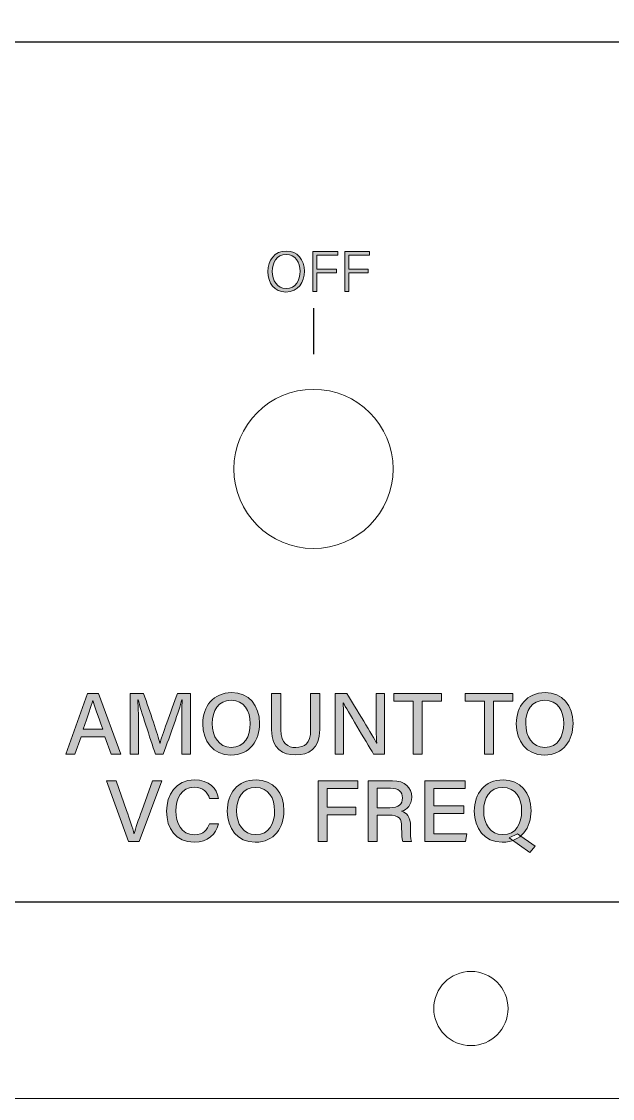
# Model space of a CAD drawing. Header units: millimetres. Extents: x 0 to 175, y 279 to 475.
# Drawn here: x 64.02 to 90.29, y 279.4 to 327.3 of the extents above; entities that cross this region are included whole.
import ezdxf

# ---------------------------------------------------------------- set-up
doc = ezdxf.new("R2010")
doc.units = ezdxf.units.MM
doc.header["$MEASUREMENT"] = 0
for name, color, linetype, lineweight in [('holes', 7, 'Continuous', 0), ('LINES', 7, 'Continuous', 0), ('new text', 7, 'Continuous', 0), ('outline', 7, 'Continuous', 0)]:
    doc.layers.add(name, color=color, linetype=linetype, lineweight=lineweight)

# ---------------------------------------------------------------- blocks, each defined once
blk = doc.blocks.new('Block_22')
at = {"layer": 'new text', "transparency": 33554687}
h = blk.add_hatch(color=7, dxfattribs=at)
h.dxf.hatch_style = 2
edge = h.paths.add_edge_path()
edge.add_spline(control_points=[(75.169, 316.191), (75.169, 315.794), (75.381, 315.431), (75.787, 315.431), (76.224, 315.431), (76.404, 315.79), (76.404, 316.192), (76.404, 316.591), (76.201, 316.935), (75.79, 316.935), (75.358, 316.935), (75.169, 316.581), (75.169, 316.191)], knot_values=[0, 0, 0, 0, 1, 1, 1, 2, 2, 2, 3, 3, 3, 4, 4, 4, 4], degree=3, periodic=0)
edge = h.paths.add_edge_path()
edge.add_spline(control_points=[(76.596, 316.195), (76.596, 315.709), (76.33, 315.271), (75.778, 315.271), (75.268, 315.271), (74.977, 315.674), (74.977, 316.183), (74.977, 316.687), (75.266, 317.095), (75.797, 317.095), (76.289, 317.095), (76.596, 316.716), (76.596, 316.195)], knot_values=[0, 0, 0, 0, 1, 1, 1, 2, 2, 2, 3, 3, 3, 4, 4, 4, 4], degree=3, periodic=0)
h = blk.add_hatch(color=7, dxfattribs=at)
h.dxf.hatch_style = 2
edge = h.paths.add_edge_path()
edge.add_spline(control_points=[(76.976, 317.07), (76.976, 317.07), (78.08, 317.07), (78.08, 317.07), (78.08, 317.07), (78.08, 316.91), (78.08, 316.91), (78.08, 316.91), (77.155, 316.91), (77.155, 316.91), (77.155, 316.91), (77.155, 316.283), (77.155, 316.283), (77.155, 316.283), (78.022, 316.283), (78.022, 316.283), (78.022, 316.283), (78.022, 316.122), (78.022, 316.122), (78.022, 316.122), (77.155, 316.122), (77.155, 316.122), (77.155, 316.122), (77.155, 315.296), (77.155, 315.296), (77.155, 315.296), (76.976, 315.296), (76.976, 315.296), (76.976, 315.296), (76.976, 317.07), (76.976, 317.07)], knot_values=[0, 0, 0, 0, 1, 1, 1, 2, 2, 2, 3, 3, 3, 4, 4, 4, 5, 5, 5, 6, 6, 6, 7, 7, 7, 8, 8, 8, 9, 9, 9, 10, 10, 10, 10], degree=3, periodic=0)
h = blk.add_hatch(color=7, dxfattribs=at)
h.dxf.hatch_style = 2
edge = h.paths.add_edge_path()
edge.add_spline(control_points=[(78.389, 317.07), (78.389, 317.07), (79.492, 317.07), (79.492, 317.07), (79.492, 317.07), (79.492, 316.91), (79.492, 316.91), (79.492, 316.91), (78.568, 316.91), (78.568, 316.91), (78.568, 316.91), (78.568, 316.283), (78.568, 316.283), (78.568, 316.283), (79.435, 316.283), (79.435, 316.283), (79.435, 316.283), (79.435, 316.122), (79.435, 316.122), (79.435, 316.122), (78.568, 316.122), (78.568, 316.122), (78.568, 316.122), (78.568, 315.296), (78.568, 315.296), (78.568, 315.296), (78.389, 315.296), (78.389, 315.296), (78.389, 315.296), (78.389, 317.07), (78.389, 317.07)], knot_values=[0, 0, 0, 0, 1, 1, 1, 2, 2, 2, 3, 3, 3, 4, 4, 4, 5, 5, 5, 6, 6, 6, 7, 7, 7, 8, 8, 8, 9, 9, 9, 10, 10, 10, 10], degree=3, periodic=0)
at = {"layer": 'new text'}
for points, knots in [([(76.596, 316.195), (76.596, 315.709), (76.33, 315.271), (75.778, 315.271), (75.268, 315.271), (74.977, 315.674), (74.977, 316.183), (74.977, 316.687), (75.266, 317.095), (75.797, 317.095), (76.289, 317.095), (76.596, 316.716), (76.596, 316.195)], [0, 0, 0, 0, 1, 1, 1, 2, 2, 2, 3, 3, 3, 4, 4, 4, 4]), ([(75.169, 316.191), (75.169, 315.794), (75.381, 315.431), (75.787, 315.431), (76.224, 315.431), (76.404, 315.79), (76.404, 316.192), (76.404, 316.591), (76.201, 316.935), (75.79, 316.935), (75.358, 316.935), (75.169, 316.581), (75.169, 316.191)], [0, 0, 0, 0, 1, 1, 1, 2, 2, 2, 3, 3, 3, 4, 4, 4, 4]), ([(76.976, 317.07), (76.976, 317.07), (78.08, 317.07), (78.08, 317.07), (78.08, 317.07), (78.08, 316.91), (78.08, 316.91), (78.08, 316.91), (77.155, 316.91), (77.155, 316.91), (77.155, 316.91), (77.155, 316.283), (77.155, 316.283), (77.155, 316.283), (78.022, 316.283), (78.022, 316.283), (78.022, 316.283), (78.022, 316.122), (78.022, 316.122), (78.022, 316.122), (77.155, 316.122), (77.155, 316.122), (77.155, 316.122), (77.155, 315.296), (77.155, 315.296), (77.155, 315.296), (76.976, 315.296), (76.976, 315.296), (76.976, 315.296), (76.976, 317.07), (76.976, 317.07)], [0, 0, 0, 0, 1, 1, 1, 2, 2, 2, 3, 3, 3, 4, 4, 4, 5, 5, 5, 6, 6, 6, 7, 7, 7, 8, 8, 8, 9, 9, 9, 10, 10, 10, 10]), ([(78.389, 317.07), (78.389, 317.07), (79.492, 317.07), (79.492, 317.07), (79.492, 317.07), (79.492, 316.91), (79.492, 316.91), (79.492, 316.91), (78.568, 316.91), (78.568, 316.91), (78.568, 316.91), (78.568, 316.283), (78.568, 316.283), (78.568, 316.283), (79.435, 316.283), (79.435, 316.283), (79.435, 316.283), (79.435, 316.122), (79.435, 316.122), (79.435, 316.122), (78.568, 316.122), (78.568, 316.122), (78.568, 316.122), (78.568, 315.296), (78.568, 315.296), (78.568, 315.296), (78.389, 315.296), (78.389, 315.296), (78.389, 315.296), (78.389, 317.07), (78.389, 317.07)], [0, 0, 0, 0, 1, 1, 1, 2, 2, 2, 3, 3, 3, 4, 4, 4, 5, 5, 5, 6, 6, 6, 7, 7, 7, 8, 8, 8, 9, 9, 9, 10, 10, 10, 10])]:
    blk.add_open_spline(points, degree=3, knots=knots, dxfattribs=at)
blk = doc.blocks.new('Block_26')
at = {"layer": 'new text', "transparency": 33554687}
h = blk.add_hatch(color=7, dxfattribs=at)
h.dxf.hatch_style = 2
edge = h.paths.add_edge_path()
edge.add_spline(control_points=[(67.632, 295.828), (67.387, 296.51), (67.25, 296.884), (67.19, 297.097), (67.19, 297.097), (67.186, 297.097), (67.186, 297.097), (67.12, 296.861), (66.967, 296.412), (66.77, 295.828), (66.77, 295.828), (67.632, 295.828), (67.632, 295.828)], knot_values=[0, 0, 0, 0, 1, 1, 1, 2, 2, 2, 3, 3, 3, 4, 4, 4, 4], degree=3, periodic=0)
edge = h.paths.add_edge_path()
edge.add_spline(control_points=[(66.672, 295.49), (66.672, 295.49), (66.397, 294.716), (66.397, 294.716), (66.397, 294.716), (66, 294.716), (66, 294.716), (66, 294.716), (66.951, 297.412), (66.951, 297.412), (66.951, 297.412), (67.447, 297.412), (67.447, 297.412), (67.447, 297.412), (68.439, 294.716), (68.439, 294.716), (68.439, 294.716), (68.014, 294.716), (68.014, 294.716), (68.014, 294.716), (67.73, 295.49), (67.73, 295.49), (67.73, 295.49), (66.672, 295.49), (66.672, 295.49)], knot_values=[0, 0, 0, 0, 1, 1, 1, 2, 2, 2, 3, 3, 3, 4, 4, 4, 5, 5, 5, 6, 6, 6, 7, 7, 7, 8, 8, 8, 8], degree=3, periodic=0)
h = blk.add_hatch(color=7, dxfattribs=at)
h.dxf.hatch_style = 2
edge = h.paths.add_edge_path()
edge.add_spline(control_points=[(71.146, 295.839), (71.146, 296.332), (71.151, 296.842), (71.163, 297.13), (71.163, 297.13), (71.148, 297.13), (71.148, 297.13), (71.03, 296.671), (70.626, 295.563), (70.326, 294.716), (70.326, 294.716), (69.972, 294.716), (69.972, 294.716), (69.746, 295.415), (69.327, 296.66), (69.206, 297.135), (69.206, 297.135), (69.193, 297.135), (69.193, 297.135), (69.214, 296.823), (69.224, 296.233), (69.224, 295.77), (69.224, 295.77), (69.224, 294.716), (69.224, 294.716), (69.224, 294.716), (68.85, 294.716), (68.85, 294.716), (68.85, 294.716), (68.85, 297.412), (68.85, 297.412), (68.85, 297.412), (69.447, 297.412), (69.447, 297.412), (69.735, 296.6), (70.083, 295.558), (70.173, 295.204), (70.173, 295.204), (70.179, 295.204), (70.179, 295.204), (70.243, 295.481), (70.657, 296.62), (70.957, 297.412), (70.957, 297.412), (71.535, 297.412), (71.535, 297.412), (71.535, 297.412), (71.535, 294.716), (71.535, 294.716), (71.535, 294.716), (71.146, 294.716), (71.146, 294.716), (71.146, 294.716), (71.146, 295.839), (71.146, 295.839)], knot_values=[0, 0, 0, 0, 1, 1, 1, 2, 2, 2, 3, 3, 3, 4, 4, 4, 5, 5, 5, 6, 6, 6, 7, 7, 7, 8, 8, 8, 9, 9, 9, 10, 10, 10, 11, 11, 11, 12, 12, 12, 13, 13, 13, 14, 14, 14, 15, 15, 15, 16, 16, 16, 17, 17, 17, 18, 18, 18, 18], degree=3, periodic=0)
h = blk.add_hatch(color=7, dxfattribs=at)
h.dxf.hatch_style = 2
edge = h.paths.add_edge_path()
edge.add_spline(control_points=[(72.5, 296.076), (72.5, 295.504), (72.786, 295.014), (73.346, 295.014), (73.952, 295.014), (74.188, 295.515), (74.188, 296.073), (74.188, 296.64), (73.92, 297.114), (73.345, 297.114), (72.758, 297.114), (72.5, 296.641), (72.5, 296.076)], knot_values=[0, 0, 0, 0, 1, 1, 1, 2, 2, 2, 3, 3, 3, 4, 4, 4, 4], degree=3, periodic=0)
edge = h.paths.add_edge_path()
edge.add_spline(control_points=[(74.606, 296.078), (74.606, 295.335), (74.183, 294.677), (73.329, 294.677), (72.526, 294.677), (72.083, 295.291), (72.083, 296.064), (72.083, 296.838), (72.542, 297.451), (73.362, 297.451), (74.126, 297.451), (74.606, 296.884), (74.606, 296.078)], knot_values=[0, 0, 0, 0, 1, 1, 1, 2, 2, 2, 3, 3, 3, 4, 4, 4, 4], degree=3, periodic=0)
h = blk.add_hatch(color=7, dxfattribs=at)
h.dxf.hatch_style = 2
edge = h.paths.add_edge_path()
edge.add_spline(control_points=[(75.546, 297.412), (75.546, 297.412), (75.546, 295.793), (75.546, 295.793), (75.546, 295.178), (75.879, 295.01), (76.214, 295.01), (76.605, 295.01), (76.875, 295.195), (76.875, 295.793), (76.875, 295.793), (76.875, 297.412), (76.875, 297.412), (76.875, 297.412), (77.277, 297.412), (77.277, 297.412), (77.277, 297.412), (77.277, 295.813), (77.277, 295.813), (77.277, 294.93), (76.783, 294.682), (76.206, 294.682), (75.636, 294.682), (75.141, 294.948), (75.141, 295.791), (75.141, 295.791), (75.141, 297.412), (75.141, 297.412), (75.141, 297.412), (75.546, 297.412), (75.546, 297.412)], knot_values=[0, 0, 0, 0, 1, 1, 1, 2, 2, 2, 3, 3, 3, 4, 4, 4, 5, 5, 5, 6, 6, 6, 7, 7, 7, 8, 8, 8, 9, 9, 9, 10, 10, 10, 10], degree=3, periodic=0)
h = blk.add_hatch(color=7, dxfattribs=at)
h.dxf.hatch_style = 2
edge = h.paths.add_edge_path()
edge.add_spline(control_points=[(77.965, 294.716), (77.965, 294.716), (77.965, 297.412), (77.965, 297.412), (77.965, 297.412), (78.486, 297.412), (78.486, 297.412), (78.863, 296.786), (79.662, 295.493), (79.809, 295.2), (79.809, 295.2), (79.814, 295.2), (79.814, 295.2), (79.787, 295.533), (79.79, 295.967), (79.79, 296.407), (79.79, 296.407), (79.79, 297.412), (79.79, 297.412), (79.79, 297.412), (80.164, 297.412), (80.164, 297.412), (80.164, 297.412), (80.164, 294.716), (80.164, 294.716), (80.164, 294.716), (79.674, 294.716), (79.674, 294.716), (79.33, 295.29), (78.488, 296.697), (78.326, 297.001), (78.326, 297.001), (78.32, 297.001), (78.32, 297.001), (78.34, 296.708), (78.341, 296.232), (78.341, 295.746), (78.341, 295.746), (78.341, 294.716), (78.341, 294.716), (78.341, 294.716), (77.965, 294.716), (77.965, 294.716)], knot_values=[0, 0, 0, 0, 1, 1, 1, 2, 2, 2, 3, 3, 3, 4, 4, 4, 5, 5, 5, 6, 6, 6, 7, 7, 7, 8, 8, 8, 9, 9, 9, 10, 10, 10, 11, 11, 11, 12, 12, 12, 13, 13, 13, 14, 14, 14, 14], degree=3, periodic=0)
h = blk.add_hatch(color=7, dxfattribs=at)
h.dxf.hatch_style = 2
edge = h.paths.add_edge_path()
edge.add_spline(control_points=[(81.436, 297.073), (81.436, 297.073), (80.575, 297.073), (80.575, 297.073), (80.575, 297.073), (80.575, 297.412), (80.575, 297.412), (80.575, 297.412), (82.699, 297.412), (82.699, 297.412), (82.699, 297.412), (82.699, 297.073), (82.699, 297.073), (82.699, 297.073), (81.838, 297.073), (81.838, 297.073), (81.838, 297.073), (81.838, 294.716), (81.838, 294.716), (81.838, 294.716), (81.436, 294.716), (81.436, 294.716), (81.436, 294.716), (81.436, 297.073), (81.436, 297.073)], knot_values=[0, 0, 0, 0, 1, 1, 1, 2, 2, 2, 3, 3, 3, 4, 4, 4, 5, 5, 5, 6, 6, 6, 7, 7, 7, 8, 8, 8, 8], degree=3, periodic=0)
h = blk.add_hatch(color=7, dxfattribs=at)
h.dxf.hatch_style = 2
edge = h.paths.add_edge_path()
edge.add_spline(control_points=[(84.598, 297.073), (84.598, 297.073), (83.737, 297.073), (83.737, 297.073), (83.737, 297.073), (83.737, 297.412), (83.737, 297.412), (83.737, 297.412), (85.862, 297.412), (85.862, 297.412), (85.862, 297.412), (85.862, 297.073), (85.862, 297.073), (85.862, 297.073), (85, 297.073), (85, 297.073), (85, 297.073), (85, 294.716), (85, 294.716), (85, 294.716), (84.598, 294.716), (84.598, 294.716), (84.598, 294.716), (84.598, 297.073), (84.598, 297.073)], knot_values=[0, 0, 0, 0, 1, 1, 1, 2, 2, 2, 3, 3, 3, 4, 4, 4, 5, 5, 5, 6, 6, 6, 7, 7, 7, 8, 8, 8, 8], degree=3, periodic=0)
h = blk.add_hatch(color=7, dxfattribs=at)
h.dxf.hatch_style = 2
edge = h.paths.add_edge_path()
edge.add_spline(control_points=[(86.435, 296.076), (86.435, 295.504), (86.721, 295.014), (87.281, 295.014), (87.886, 295.014), (88.123, 295.515), (88.123, 296.073), (88.123, 296.64), (87.855, 297.114), (87.28, 297.114), (86.693, 297.114), (86.435, 296.641), (86.435, 296.076)], knot_values=[0, 0, 0, 0, 1, 1, 1, 2, 2, 2, 3, 3, 3, 4, 4, 4, 4], degree=3, periodic=0)
edge = h.paths.add_edge_path()
edge.add_spline(control_points=[(88.541, 296.078), (88.541, 295.335), (88.118, 294.677), (87.264, 294.677), (86.461, 294.677), (86.018, 295.291), (86.018, 296.064), (86.018, 296.838), (86.477, 297.451), (87.297, 297.451), (88.061, 297.451), (88.541, 296.884), (88.541, 296.078)], knot_values=[0, 0, 0, 0, 1, 1, 1, 2, 2, 2, 3, 3, 3, 4, 4, 4, 4], degree=3, periodic=0)
h = blk.add_hatch(color=7, dxfattribs=at)
h.dxf.hatch_style = 2
edge = h.paths.add_edge_path()
edge.add_spline(control_points=[(68.781, 290.836), (68.781, 290.836), (67.806, 293.531), (67.806, 293.531), (67.806, 293.531), (68.235, 293.531), (68.235, 293.531), (68.235, 293.531), (68.696, 292.206), (68.696, 292.206), (68.832, 291.814), (68.962, 291.43), (69.022, 291.179), (69.022, 291.179), (69.03, 291.179), (69.03, 291.179), (69.086, 291.405), (69.23, 291.805), (69.369, 292.194), (69.369, 292.194), (69.849, 293.531), (69.849, 293.531), (69.849, 293.531), (70.261, 293.531), (70.261, 293.531), (70.261, 293.531), (69.254, 290.836), (69.254, 290.836), (69.254, 290.836), (68.781, 290.836), (68.781, 290.836)], knot_values=[0, 0, 0, 0, 1, 1, 1, 2, 2, 2, 3, 3, 3, 4, 4, 4, 5, 5, 5, 6, 6, 6, 7, 7, 7, 8, 8, 8, 9, 9, 9, 10, 10, 10, 10], degree=3, periodic=0)
h = blk.add_hatch(color=7, dxfattribs=at)
h.dxf.hatch_style = 2
edge = h.paths.add_edge_path()
edge.add_spline(control_points=[(72.782, 291.613), (72.664, 291.147), (72.316, 290.801), (71.692, 290.801), (70.877, 290.801), (70.471, 291.411), (70.471, 292.174), (70.471, 292.908), (70.88, 293.57), (71.708, 293.57), (72.36, 293.57), (72.705, 293.196), (72.782, 292.746), (72.782, 292.746), (72.382, 292.746), (72.382, 292.746), (72.293, 293.023), (72.108, 293.242), (71.693, 293.242), (71.12, 293.242), (70.888, 292.722), (70.888, 292.187), (70.888, 291.672), (71.106, 291.129), (71.709, 291.129), (72.118, 291.129), (72.288, 291.371), (72.38, 291.613), (72.38, 291.613), (72.782, 291.613), (72.782, 291.613)], knot_values=[0, 0, 0, 0, 1, 1, 1, 2, 2, 2, 3, 3, 3, 4, 4, 4, 5, 5, 5, 6, 6, 6, 7, 7, 7, 8, 8, 8, 9, 9, 9, 10, 10, 10, 10], degree=3, periodic=0)
h = blk.add_hatch(color=7, dxfattribs=at)
h.dxf.hatch_style = 2
edge = h.paths.add_edge_path()
edge.add_spline(control_points=[(73.585, 292.195), (73.585, 291.623), (73.87, 291.134), (74.431, 291.134), (75.036, 291.134), (75.273, 291.634), (75.273, 292.192), (75.273, 292.759), (75.004, 293.233), (74.43, 293.233), (73.842, 293.233), (73.585, 292.761), (73.585, 292.195)], knot_values=[0, 0, 0, 0, 1, 1, 1, 2, 2, 2, 3, 3, 3, 4, 4, 4, 4], degree=3, periodic=0)
edge = h.paths.add_edge_path()
edge.add_spline(control_points=[(75.69, 292.197), (75.69, 291.455), (75.268, 290.797), (74.414, 290.797), (73.61, 290.797), (73.168, 291.41), (73.168, 292.184), (73.168, 292.957), (73.627, 293.57), (74.446, 293.57), (75.211, 293.57), (75.69, 293.003), (75.69, 292.197)], knot_values=[0, 0, 0, 0, 1, 1, 1, 2, 2, 2, 3, 3, 3, 4, 4, 4, 4], degree=3, periodic=0)
h = blk.add_hatch(color=7, dxfattribs=at)
h.dxf.hatch_style = 2
edge = h.paths.add_edge_path()
edge.add_spline(control_points=[(77.215, 293.531), (77.215, 293.531), (78.975, 293.531), (78.975, 293.531), (78.975, 293.531), (78.975, 293.193), (78.975, 293.193), (78.975, 293.193), (77.607, 293.193), (77.607, 293.193), (77.607, 293.193), (77.607, 292.358), (77.607, 292.358), (77.607, 292.358), (78.889, 292.358), (78.889, 292.358), (78.889, 292.358), (78.889, 292.02), (78.889, 292.02), (78.889, 292.02), (77.607, 292.02), (77.607, 292.02), (77.607, 292.02), (77.607, 290.836), (77.607, 290.836), (77.607, 290.836), (77.215, 290.836), (77.215, 290.836), (77.215, 290.836), (77.215, 293.531), (77.215, 293.531)], knot_values=[0, 0, 0, 0, 1, 1, 1, 2, 2, 2, 3, 3, 3, 4, 4, 4, 5, 5, 5, 6, 6, 6, 7, 7, 7, 8, 8, 8, 9, 9, 9, 10, 10, 10, 10], degree=3, periodic=0)
h = blk.add_hatch(color=7, dxfattribs=at)
h.dxf.hatch_style = 2
edge = h.paths.add_edge_path()
edge.add_spline(control_points=[(79.825, 292.334), (79.825, 292.334), (80.393, 292.334), (80.393, 292.334), (80.788, 292.334), (80.958, 292.483), (80.958, 292.771), (80.958, 293.045), (80.779, 293.2), (80.428, 293.2), (80.428, 293.2), (79.825, 293.2), (79.825, 293.2), (79.825, 293.2), (79.825, 292.334), (79.825, 292.334)], knot_values=[0, 0, 0, 0, 1, 1, 1, 2, 2, 2, 3, 3, 3, 4, 4, 4, 5, 5, 5, 5], degree=3, periodic=0)
edge = h.paths.add_edge_path()
edge.add_spline(control_points=[(79.825, 292.003), (79.825, 292.003), (79.825, 290.836), (79.825, 290.836), (79.825, 290.836), (79.43, 290.836), (79.43, 290.836), (79.43, 290.836), (79.43, 293.531), (79.43, 293.531), (79.43, 293.531), (80.508, 293.531), (80.508, 293.531), (81.069, 293.531), (81.368, 293.226), (81.368, 292.807), (81.368, 292.454), (81.167, 292.245), (80.921, 292.172), (81.125, 292.115), (81.318, 291.955), (81.318, 291.485), (81.318, 291.485), (81.318, 291.366), (81.318, 291.366), (81.318, 291.181), (81.311, 290.951), (81.355, 290.836), (81.355, 290.836), (80.969, 290.836), (80.969, 290.836), (80.92, 290.952), (80.921, 291.161), (80.921, 291.42), (80.921, 291.42), (80.921, 291.474), (80.921, 291.474), (80.921, 291.841), (80.819, 292.003), (80.345, 292.003), (80.345, 292.003), (79.825, 292.003), (79.825, 292.003)], knot_values=[0, 0, 0, 0, 1, 1, 1, 2, 2, 2, 3, 3, 3, 4, 4, 4, 5, 5, 5, 6, 6, 6, 7, 7, 7, 8, 8, 8, 9, 9, 9, 10, 10, 10, 11, 11, 11, 12, 12, 12, 13, 13, 13, 14, 14, 14, 14], degree=3, periodic=0)
h = blk.add_hatch(color=7, dxfattribs=at)
h.dxf.hatch_style = 2
edge = h.paths.add_edge_path()
edge.add_spline(control_points=[(83.679, 292.077), (83.679, 292.077), (82.348, 292.077), (82.348, 292.077), (82.348, 292.077), (82.348, 291.174), (82.348, 291.174), (82.348, 291.174), (83.811, 291.174), (83.811, 291.174), (83.811, 291.174), (83.76, 290.836), (83.76, 290.836), (83.76, 290.836), (81.957, 290.836), (81.957, 290.836), (81.957, 290.836), (81.957, 293.531), (81.957, 293.531), (81.957, 293.531), (83.741, 293.531), (83.741, 293.531), (83.741, 293.531), (83.741, 293.193), (83.741, 293.193), (83.741, 293.193), (82.348, 293.193), (82.348, 293.193), (82.348, 293.193), (82.348, 292.416), (82.348, 292.416), (82.348, 292.416), (83.679, 292.416), (83.679, 292.416), (83.679, 292.416), (83.679, 292.077), (83.679, 292.077)], knot_values=[0, 0, 0, 0, 1, 1, 1, 2, 2, 2, 3, 3, 3, 4, 4, 4, 5, 5, 5, 6, 6, 6, 7, 7, 7, 8, 8, 8, 9, 9, 9, 10, 10, 10, 11, 11, 11, 12, 12, 12, 12], degree=3, periodic=0)
h = blk.add_hatch(color=7, dxfattribs=at)
h.dxf.hatch_style = 2
edge = h.paths.add_edge_path()
edge.add_spline(control_points=[(86.064, 291.171), (86.064, 291.171), (86.853, 290.617), (86.853, 290.617), (86.853, 290.617), (86.612, 290.341), (86.612, 290.341), (86.612, 290.341), (85.695, 290.986), (85.695, 290.986), (85.695, 290.986), (86.064, 291.171), (86.064, 291.171)], knot_values=[0, 0, 0, 0, 1, 1, 1, 2, 2, 2, 3, 3, 3, 4, 4, 4, 4], degree=3, periodic=0)
edge = h.paths.add_edge_path()
edge.add_spline(control_points=[(84.567, 292.195), (84.567, 291.623), (84.852, 291.134), (85.412, 291.134), (86.018, 291.134), (86.255, 291.634), (86.255, 292.192), (86.255, 292.759), (85.986, 293.233), (85.411, 293.233), (84.824, 293.233), (84.567, 292.761), (84.567, 292.195)], knot_values=[0, 0, 0, 0, 1, 1, 1, 2, 2, 2, 3, 3, 3, 4, 4, 4, 4], degree=3, periodic=0)
edge = h.paths.add_edge_path()
edge.add_spline(control_points=[(86.672, 292.197), (86.672, 291.455), (86.25, 290.797), (85.395, 290.797), (84.592, 290.797), (84.149, 291.41), (84.149, 292.184), (84.149, 292.957), (84.608, 293.57), (85.428, 293.57), (86.192, 293.57), (86.672, 293.003), (86.672, 292.197)], knot_values=[0, 0, 0, 0, 1, 1, 1, 2, 2, 2, 3, 3, 3, 4, 4, 4, 4], degree=3, periodic=0)
at = {"layer": 'new text'}
for points, knots in [([(66.672, 295.49), (66.672, 295.49), (66.397, 294.716), (66.397, 294.716), (66.397, 294.716), (66, 294.716), (66, 294.716), (66, 294.716), (66.951, 297.412), (66.951, 297.412), (66.951, 297.412), (67.447, 297.412), (67.447, 297.412), (67.447, 297.412), (68.439, 294.716), (68.439, 294.716), (68.439, 294.716), (68.014, 294.716), (68.014, 294.716), (68.014, 294.716), (67.73, 295.49), (67.73, 295.49), (67.73, 295.49), (66.672, 295.49), (66.672, 295.49)], [0, 0, 0, 0, 1, 1, 1, 2, 2, 2, 3, 3, 3, 4, 4, 4, 5, 5, 5, 6, 6, 6, 7, 7, 7, 8, 8, 8, 8]), ([(67.632, 295.828), (67.387, 296.51), (67.25, 296.884), (67.19, 297.097), (67.19, 297.097), (67.186, 297.097), (67.186, 297.097), (67.12, 296.861), (66.967, 296.412), (66.77, 295.828), (66.77, 295.828), (67.632, 295.828), (67.632, 295.828)], [0, 0, 0, 0, 1, 1, 1, 2, 2, 2, 3, 3, 3, 4, 4, 4, 4]), ([(71.146, 295.839), (71.146, 296.332), (71.151, 296.842), (71.163, 297.13), (71.163, 297.13), (71.148, 297.13), (71.148, 297.13), (71.03, 296.671), (70.626, 295.563), (70.326, 294.716), (70.326, 294.716), (69.972, 294.716), (69.972, 294.716), (69.746, 295.415), (69.327, 296.66), (69.206, 297.135), (69.206, 297.135), (69.193, 297.135), (69.193, 297.135), (69.214, 296.823), (69.224, 296.233), (69.224, 295.77), (69.224, 295.77), (69.224, 294.716), (69.224, 294.716), (69.224, 294.716), (68.85, 294.716), (68.85, 294.716), (68.85, 294.716), (68.85, 297.412), (68.85, 297.412), (68.85, 297.412), (69.447, 297.412), (69.447, 297.412), (69.735, 296.6), (70.083, 295.558), (70.173, 295.204), (70.173, 295.204), (70.179, 295.204), (70.179, 295.204), (70.243, 295.481), (70.657, 296.62), (70.957, 297.412), (70.957, 297.412), (71.535, 297.412), (71.535, 297.412), (71.535, 297.412), (71.535, 294.716), (71.535, 294.716), (71.535, 294.716), (71.146, 294.716), (71.146, 294.716), (71.146, 294.716), (71.146, 295.839), (71.146, 295.839)], [0, 0, 0, 0, 1, 1, 1, 2, 2, 2, 3, 3, 3, 4, 4, 4, 5, 5, 5, 6, 6, 6, 7, 7, 7, 8, 8, 8, 9, 9, 9, 10, 10, 10, 11, 11, 11, 12, 12, 12, 13, 13, 13, 14, 14, 14, 15, 15, 15, 16, 16, 16, 17, 17, 17, 18, 18, 18, 18]), ([(74.606, 296.078), (74.606, 295.335), (74.183, 294.677), (73.329, 294.677), (72.526, 294.677), (72.083, 295.291), (72.083, 296.064), (72.083, 296.838), (72.542, 297.451), (73.362, 297.451), (74.126, 297.451), (74.606, 296.884), (74.606, 296.078)], [0, 0, 0, 0, 1, 1, 1, 2, 2, 2, 3, 3, 3, 4, 4, 4, 4]), ([(72.5, 296.076), (72.5, 295.504), (72.786, 295.014), (73.346, 295.014), (73.952, 295.014), (74.188, 295.515), (74.188, 296.073), (74.188, 296.64), (73.92, 297.114), (73.345, 297.114), (72.758, 297.114), (72.5, 296.641), (72.5, 296.076)], [0, 0, 0, 0, 1, 1, 1, 2, 2, 2, 3, 3, 3, 4, 4, 4, 4]), ([(75.546, 297.412), (75.546, 297.412), (75.546, 295.793), (75.546, 295.793), (75.546, 295.178), (75.879, 295.01), (76.214, 295.01), (76.605, 295.01), (76.875, 295.195), (76.875, 295.793), (76.875, 295.793), (76.875, 297.412), (76.875, 297.412), (76.875, 297.412), (77.277, 297.412), (77.277, 297.412), (77.277, 297.412), (77.277, 295.813), (77.277, 295.813), (77.277, 294.93), (76.783, 294.682), (76.206, 294.682), (75.636, 294.682), (75.141, 294.948), (75.141, 295.791), (75.141, 295.791), (75.141, 297.412), (75.141, 297.412), (75.141, 297.412), (75.546, 297.412), (75.546, 297.412)], [0, 0, 0, 0, 1, 1, 1, 2, 2, 2, 3, 3, 3, 4, 4, 4, 5, 5, 5, 6, 6, 6, 7, 7, 7, 8, 8, 8, 9, 9, 9, 10, 10, 10, 10]), ([(77.965, 294.716), (77.965, 294.716), (77.965, 297.412), (77.965, 297.412), (77.965, 297.412), (78.486, 297.412), (78.486, 297.412), (78.863, 296.786), (79.662, 295.493), (79.809, 295.2), (79.809, 295.2), (79.814, 295.2), (79.814, 295.2), (79.787, 295.533), (79.79, 295.967), (79.79, 296.407), (79.79, 296.407), (79.79, 297.412), (79.79, 297.412), (79.79, 297.412), (80.164, 297.412), (80.164, 297.412), (80.164, 297.412), (80.164, 294.716), (80.164, 294.716), (80.164, 294.716), (79.674, 294.716), (79.674, 294.716), (79.33, 295.29), (78.488, 296.697), (78.326, 297.001), (78.326, 297.001), (78.32, 297.001), (78.32, 297.001), (78.34, 296.708), (78.341, 296.232), (78.341, 295.746), (78.341, 295.746), (78.341, 294.716), (78.341, 294.716), (78.341, 294.716), (77.965, 294.716), (77.965, 294.716)], [0, 0, 0, 0, 1, 1, 1, 2, 2, 2, 3, 3, 3, 4, 4, 4, 5, 5, 5, 6, 6, 6, 7, 7, 7, 8, 8, 8, 9, 9, 9, 10, 10, 10, 11, 11, 11, 12, 12, 12, 13, 13, 13, 14, 14, 14, 14]), ([(81.436, 297.073), (81.436, 297.073), (80.575, 297.073), (80.575, 297.073), (80.575, 297.073), (80.575, 297.412), (80.575, 297.412), (80.575, 297.412), (82.699, 297.412), (82.699, 297.412), (82.699, 297.412), (82.699, 297.073), (82.699, 297.073), (82.699, 297.073), (81.838, 297.073), (81.838, 297.073), (81.838, 297.073), (81.838, 294.716), (81.838, 294.716), (81.838, 294.716), (81.436, 294.716), (81.436, 294.716), (81.436, 294.716), (81.436, 297.073), (81.436, 297.073)], [0, 0, 0, 0, 1, 1, 1, 2, 2, 2, 3, 3, 3, 4, 4, 4, 5, 5, 5, 6, 6, 6, 7, 7, 7, 8, 8, 8, 8]), ([(84.598, 297.073), (84.598, 297.073), (83.737, 297.073), (83.737, 297.073), (83.737, 297.073), (83.737, 297.412), (83.737, 297.412), (83.737, 297.412), (85.862, 297.412), (85.862, 297.412), (85.862, 297.412), (85.862, 297.073), (85.862, 297.073), (85.862, 297.073), (85, 297.073), (85, 297.073), (85, 297.073), (85, 294.716), (85, 294.716), (85, 294.716), (84.598, 294.716), (84.598, 294.716), (84.598, 294.716), (84.598, 297.073), (84.598, 297.073)], [0, 0, 0, 0, 1, 1, 1, 2, 2, 2, 3, 3, 3, 4, 4, 4, 5, 5, 5, 6, 6, 6, 7, 7, 7, 8, 8, 8, 8]), ([(88.541, 296.078), (88.541, 295.335), (88.118, 294.677), (87.264, 294.677), (86.461, 294.677), (86.018, 295.291), (86.018, 296.064), (86.018, 296.838), (86.477, 297.451), (87.297, 297.451), (88.061, 297.451), (88.541, 296.884), (88.541, 296.078)], [0, 0, 0, 0, 1, 1, 1, 2, 2, 2, 3, 3, 3, 4, 4, 4, 4]), ([(86.435, 296.076), (86.435, 295.504), (86.721, 295.014), (87.281, 295.014), (87.886, 295.014), (88.123, 295.515), (88.123, 296.073), (88.123, 296.64), (87.855, 297.114), (87.28, 297.114), (86.693, 297.114), (86.435, 296.641), (86.435, 296.076)], [0, 0, 0, 0, 1, 1, 1, 2, 2, 2, 3, 3, 3, 4, 4, 4, 4]), ([(68.781, 290.836), (68.781, 290.836), (67.806, 293.531), (67.806, 293.531), (67.806, 293.531), (68.235, 293.531), (68.235, 293.531), (68.235, 293.531), (68.696, 292.206), (68.696, 292.206), (68.832, 291.814), (68.962, 291.43), (69.022, 291.179), (69.022, 291.179), (69.03, 291.179), (69.03, 291.179), (69.086, 291.405), (69.23, 291.805), (69.369, 292.194), (69.369, 292.194), (69.849, 293.531), (69.849, 293.531), (69.849, 293.531), (70.261, 293.531), (70.261, 293.531), (70.261, 293.531), (69.254, 290.836), (69.254, 290.836), (69.254, 290.836), (68.781, 290.836), (68.781, 290.836)], [0, 0, 0, 0, 1, 1, 1, 2, 2, 2, 3, 3, 3, 4, 4, 4, 5, 5, 5, 6, 6, 6, 7, 7, 7, 8, 8, 8, 9, 9, 9, 10, 10, 10, 10]), ([(72.782, 291.613), (72.664, 291.147), (72.316, 290.801), (71.692, 290.801), (70.877, 290.801), (70.471, 291.411), (70.471, 292.174), (70.471, 292.908), (70.88, 293.57), (71.708, 293.57), (72.36, 293.57), (72.705, 293.196), (72.782, 292.746), (72.782, 292.746), (72.382, 292.746), (72.382, 292.746), (72.293, 293.023), (72.108, 293.242), (71.693, 293.242), (71.12, 293.242), (70.888, 292.722), (70.888, 292.187), (70.888, 291.672), (71.106, 291.129), (71.709, 291.129), (72.118, 291.129), (72.288, 291.371), (72.38, 291.613), (72.38, 291.613), (72.782, 291.613), (72.782, 291.613)], [0, 0, 0, 0, 1, 1, 1, 2, 2, 2, 3, 3, 3, 4, 4, 4, 5, 5, 5, 6, 6, 6, 7, 7, 7, 8, 8, 8, 9, 9, 9, 10, 10, 10, 10]), ([(75.69, 292.197), (75.69, 291.455), (75.268, 290.797), (74.414, 290.797), (73.61, 290.797), (73.168, 291.41), (73.168, 292.184), (73.168, 292.957), (73.627, 293.57), (74.446, 293.57), (75.211, 293.57), (75.69, 293.003), (75.69, 292.197)], [0, 0, 0, 0, 1, 1, 1, 2, 2, 2, 3, 3, 3, 4, 4, 4, 4]), ([(73.585, 292.195), (73.585, 291.623), (73.87, 291.134), (74.431, 291.134), (75.036, 291.134), (75.273, 291.634), (75.273, 292.192), (75.273, 292.759), (75.004, 293.233), (74.43, 293.233), (73.842, 293.233), (73.585, 292.761), (73.585, 292.195)], [0, 0, 0, 0, 1, 1, 1, 2, 2, 2, 3, 3, 3, 4, 4, 4, 4]), ([(77.215, 293.531), (77.215, 293.531), (78.975, 293.531), (78.975, 293.531), (78.975, 293.531), (78.975, 293.193), (78.975, 293.193), (78.975, 293.193), (77.607, 293.193), (77.607, 293.193), (77.607, 293.193), (77.607, 292.358), (77.607, 292.358), (77.607, 292.358), (78.889, 292.358), (78.889, 292.358), (78.889, 292.358), (78.889, 292.02), (78.889, 292.02), (78.889, 292.02), (77.607, 292.02), (77.607, 292.02), (77.607, 292.02), (77.607, 290.836), (77.607, 290.836), (77.607, 290.836), (77.215, 290.836), (77.215, 290.836), (77.215, 290.836), (77.215, 293.531), (77.215, 293.531)], [0, 0, 0, 0, 1, 1, 1, 2, 2, 2, 3, 3, 3, 4, 4, 4, 5, 5, 5, 6, 6, 6, 7, 7, 7, 8, 8, 8, 9, 9, 9, 10, 10, 10, 10]), ([(79.825, 292.003), (79.825, 292.003), (79.825, 290.836), (79.825, 290.836), (79.825, 290.836), (79.43, 290.836), (79.43, 290.836), (79.43, 290.836), (79.43, 293.531), (79.43, 293.531), (79.43, 293.531), (80.508, 293.531), (80.508, 293.531), (81.069, 293.531), (81.368, 293.226), (81.368, 292.807), (81.368, 292.454), (81.167, 292.245), (80.921, 292.172), (81.125, 292.115), (81.318, 291.955), (81.318, 291.485), (81.318, 291.485), (81.318, 291.366), (81.318, 291.366), (81.318, 291.181), (81.311, 290.951), (81.355, 290.836), (81.355, 290.836), (80.969, 290.836), (80.969, 290.836), (80.92, 290.952), (80.921, 291.161), (80.921, 291.42), (80.921, 291.42), (80.921, 291.474), (80.921, 291.474), (80.921, 291.841), (80.819, 292.003), (80.345, 292.003), (80.345, 292.003), (79.825, 292.003), (79.825, 292.003)], [0, 0, 0, 0, 1, 1, 1, 2, 2, 2, 3, 3, 3, 4, 4, 4, 5, 5, 5, 6, 6, 6, 7, 7, 7, 8, 8, 8, 9, 9, 9, 10, 10, 10, 11, 11, 11, 12, 12, 12, 13, 13, 13, 14, 14, 14, 14]), ([(79.825, 292.334), (79.825, 292.334), (80.393, 292.334), (80.393, 292.334), (80.788, 292.334), (80.958, 292.483), (80.958, 292.771), (80.958, 293.045), (80.779, 293.2), (80.428, 293.2), (80.428, 293.2), (79.825, 293.2), (79.825, 293.2), (79.825, 293.2), (79.825, 292.334), (79.825, 292.334)], [0, 0, 0, 0, 1, 1, 1, 2, 2, 2, 3, 3, 3, 4, 4, 4, 5, 5, 5, 5]), ([(83.679, 292.077), (83.679, 292.077), (82.348, 292.077), (82.348, 292.077), (82.348, 292.077), (82.348, 291.174), (82.348, 291.174), (82.348, 291.174), (83.811, 291.174), (83.811, 291.174), (83.811, 291.174), (83.76, 290.836), (83.76, 290.836), (83.76, 290.836), (81.957, 290.836), (81.957, 290.836), (81.957, 290.836), (81.957, 293.531), (81.957, 293.531), (81.957, 293.531), (83.741, 293.531), (83.741, 293.531), (83.741, 293.531), (83.741, 293.193), (83.741, 293.193), (83.741, 293.193), (82.348, 293.193), (82.348, 293.193), (82.348, 293.193), (82.348, 292.416), (82.348, 292.416), (82.348, 292.416), (83.679, 292.416), (83.679, 292.416), (83.679, 292.416), (83.679, 292.077), (83.679, 292.077)], [0, 0, 0, 0, 1, 1, 1, 2, 2, 2, 3, 3, 3, 4, 4, 4, 5, 5, 5, 6, 6, 6, 7, 7, 7, 8, 8, 8, 9, 9, 9, 10, 10, 10, 11, 11, 11, 12, 12, 12, 12]), ([(86.672, 292.197), (86.672, 291.455), (86.25, 290.797), (85.395, 290.797), (84.592, 290.797), (84.149, 291.41), (84.149, 292.184), (84.149, 292.957), (84.608, 293.57), (85.428, 293.57), (86.192, 293.57), (86.672, 293.003), (86.672, 292.197)], [0, 0, 0, 0, 1, 1, 1, 2, 2, 2, 3, 3, 3, 4, 4, 4, 4]), ([(84.567, 292.195), (84.567, 291.623), (84.852, 291.134), (85.412, 291.134), (86.018, 291.134), (86.255, 291.634), (86.255, 292.192), (86.255, 292.759), (85.986, 293.233), (85.411, 293.233), (84.824, 293.233), (84.567, 292.761), (84.567, 292.195)], [0, 0, 0, 0, 1, 1, 1, 2, 2, 2, 3, 3, 3, 4, 4, 4, 4]), ([(86.064, 291.171), (86.064, 291.171), (86.853, 290.617), (86.853, 290.617), (86.853, 290.617), (86.612, 290.341), (86.612, 290.341), (86.612, 290.341), (85.695, 290.986), (85.695, 290.986), (85.695, 290.986), (86.064, 291.171), (86.064, 291.171)], [0, 0, 0, 0, 1, 1, 1, 2, 2, 2, 3, 3, 3, 4, 4, 4, 4])]:
    blk.add_open_spline(points, degree=3, knots=knots, dxfattribs=at)

msp = doc.modelspace()

# ---------------------------------------------------------------- linework, layer by layer
at = {"layer": 'holes', "color": 1, "lineweight": 9}
for centre, radius in [((77, 307.401), 3.54), ((84, 283.4), 1.651)]:
    msp.add_circle(centre, radius, dxfattribs=at)
at = {"layer": 'LINES', "color": 7, "lineweight": 25}
msp.add_open_spline([(129.719, 288.15), (129.719, 288.15), (7.689, 288.15), (7.689, 288.15), (7.414, 288.15), (7.189, 288.375), (7.189, 288.65), (7.189, 288.65), (7.189, 325.892), (7.189, 325.892), (7.189, 326.167), (7.414, 326.392), (7.689, 326.392), (7.689, 326.392), (129.719, 326.392), (129.719, 326.392), (129.994, 326.392), (130.219, 326.167), (130.219, 325.892), (130.219, 325.892), (130.219, 288.65), (130.219, 288.65), (130.219, 288.375), (129.994, 288.15), (129.719, 288.15)], degree=3, knots=[0, 0, 0, 0, 1, 1, 1, 2, 2, 2, 3, 3, 3, 4, 4, 4, 5, 5, 5, 6, 6, 6, 7, 7, 7, 8, 8, 8, 8], dxfattribs=at)
at = {"layer": 'new text', "color": 7, "lineweight": 25}
msp.add_line((77, 314.551), (77, 312.507), dxfattribs=at)
at = {"layer": 'outline', "color": 7, "lineweight": 9}
msp.add_lwpolyline([(0, 475.399), (175.001, 475.399), (175.001, 279.4), (0, 279.4), (0, 300.401), (0, 475.399)], dxfattribs=at)

# ---------------------------------------------------------------- block references
at = {"layer": 'new text'}
for name in ['Block_22', 'Block_26']:
    msp.add_blockref(name, (0, 0), dxfattribs=at)

doc.saveas('drawing.dxf')
